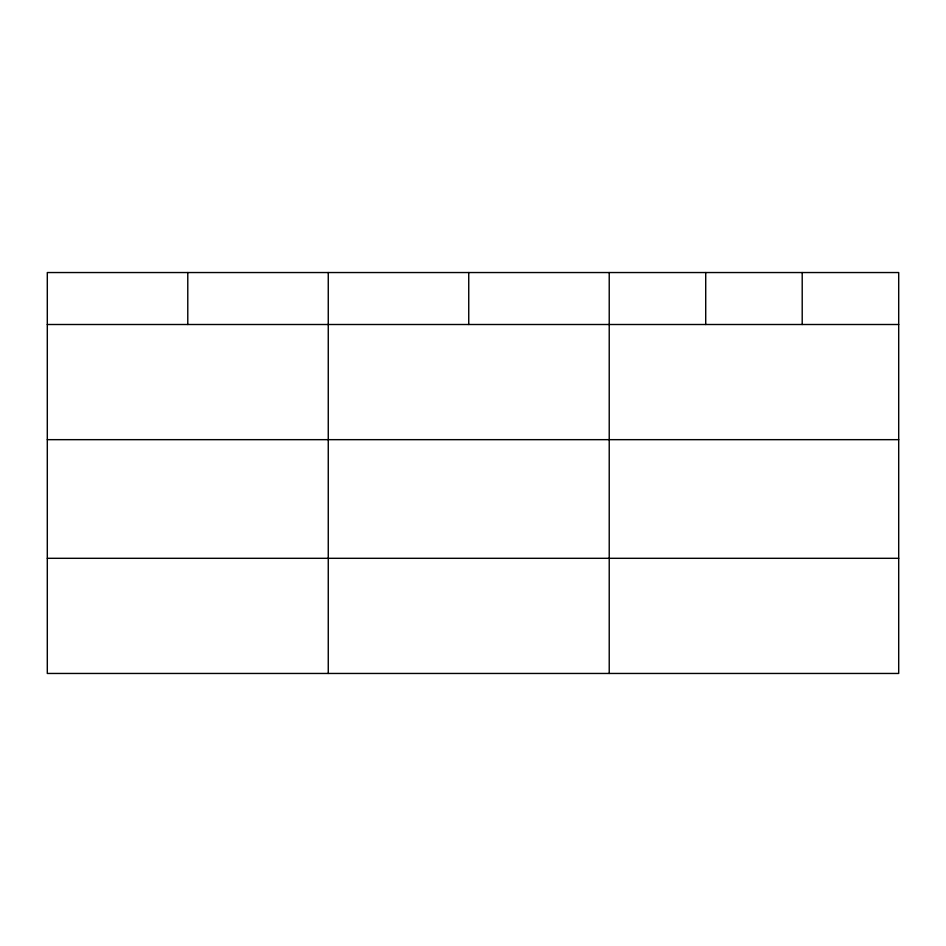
<?xml version="1.0" encoding="UTF-8"?>
<svg xmlns="http://www.w3.org/2000/svg" width="946" height="946" viewBox="0 0 946 946"><rect width="100%" height="100%" fill="white"/><g stroke="black" fill="none" stroke-linecap="round" stroke-linejoin="round"><path stroke-width="1.42" d="M898.7 439.665L898.7 272.543L47.3 272.543L47.3 673.457L898.7 673.457L898.7 439.665L47.3 439.665M47.3 324.502L898.7 324.502M47.3 558.306L898.7 558.306M802.208 272.543L802.208 324.502M705.716 272.543L705.716 324.502M609.224 272.543L609.224 673.457M468.743 272.543L468.743 324.502M328.262 272.543L328.262 673.457M187.781 272.543L187.781 324.502"/></g></svg>
